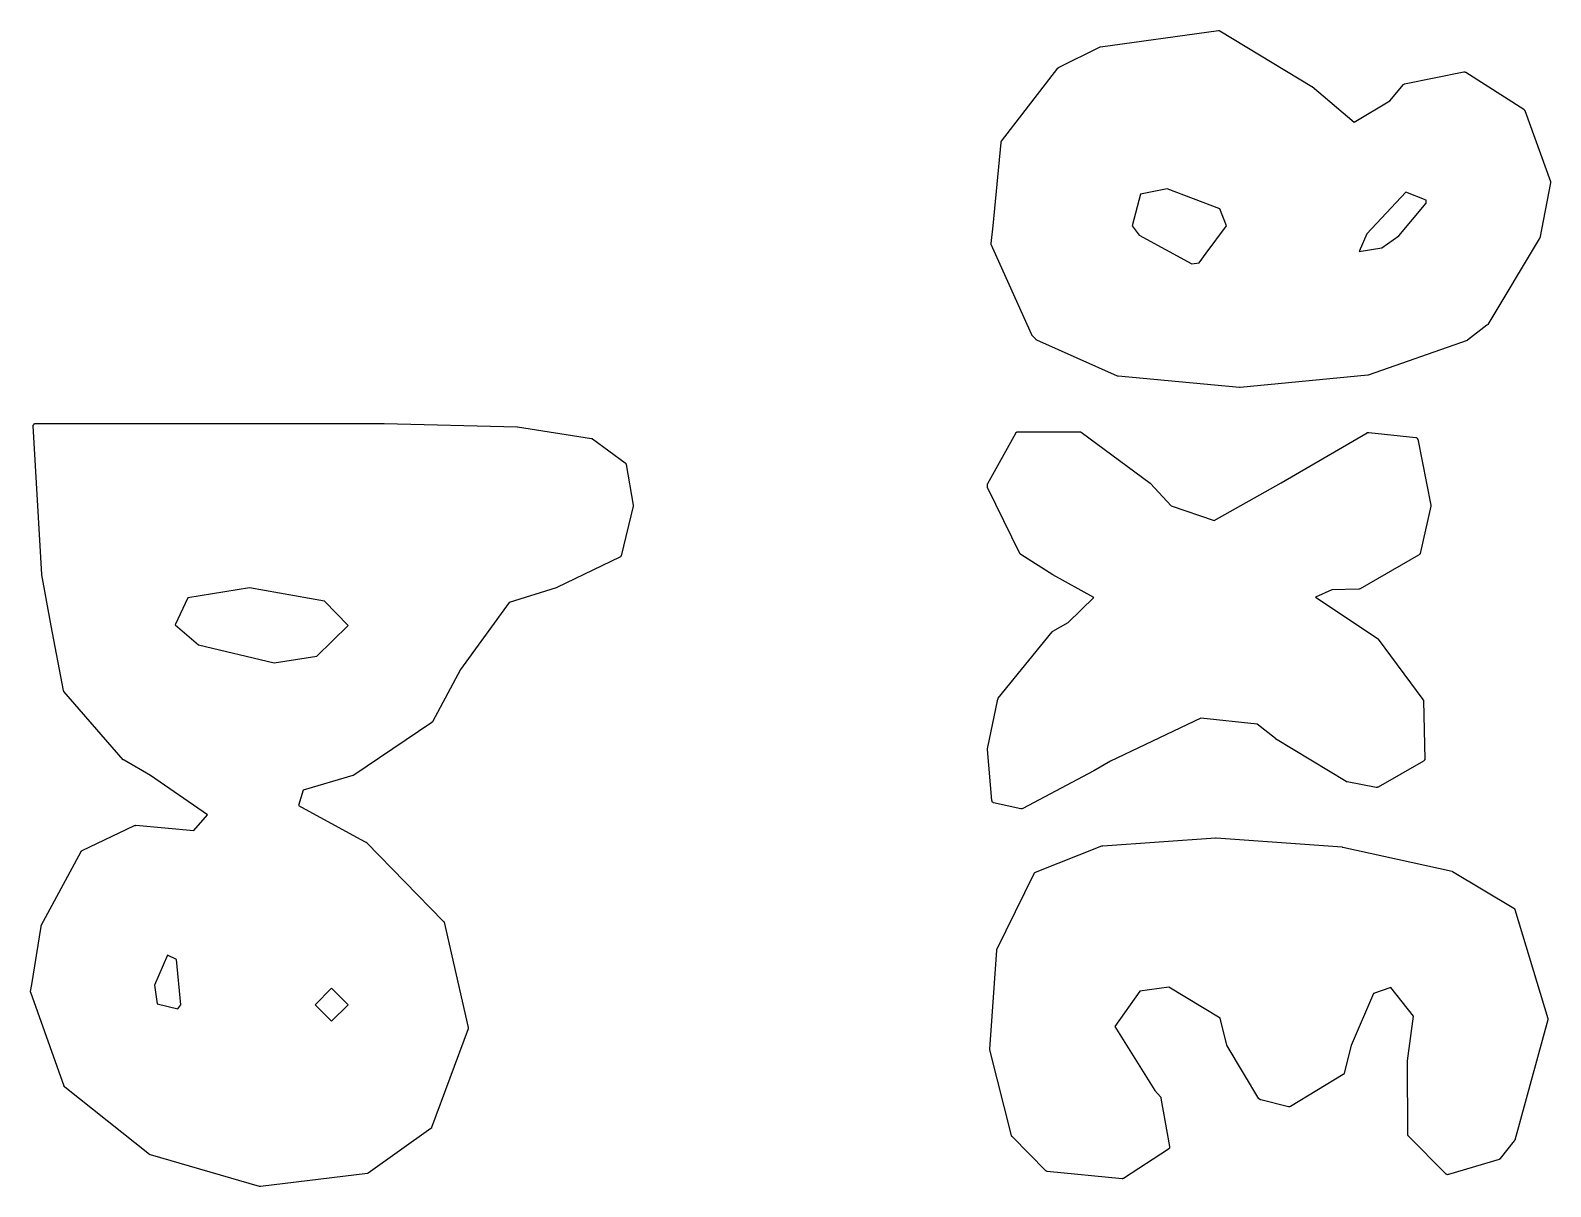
# Model space of a CAD drawing. Extents: x 61 to 195, y -137 to -62.
# Drawn here: x 183.842 to 187.068, y -82.603 to -80.151 of the extents above; entities that cross this region are included whole.
import ezdxf

# ---------------------------------------------------------------- set-up
doc = ezdxf.new("R2010")
doc.units = 0
doc.header["$MEASUREMENT"] = 0
doc.layers.add('BLACK', color=7, linetype='CONTINUOUS')

msp = doc.modelspace()

# ---------------------------------------------------------------- linework, layer by layer
at = {"layer": 'BLACK', "linetype": 'CONTINUOUS'}
for p, q in [((186.113, -80.1852), (186.363, -80.1507)), ((186.363, -80.1507), (186.364, -80.1507)), ((186.363, -80.1507), (186.363, -80.1507)), ((186.364, -80.1507), (186.364, -80.1508)), ((186.364, -80.1508), (186.364, -80.1508)), ((186.364, -80.1508), (186.365, -80.1511)), ((186.365, -80.1511), (186.366, -80.1514)), ((186.366, -80.1514), (186.561, -80.2694)), ((186.024, -80.2296), (186.112, -80.1857)), ((186.112, -80.1857), (186.113, -80.1854)), ((186.113, -80.1854), (186.113, -80.1852)), ((186.023, -80.2299), (186.024, -80.2298)), ((186.023, -80.2303), (186.023, -80.2299)), ((186.023, -80.2307), (186.023, -80.2303)), ((186.024, -80.2298), (186.024, -80.2296)), ((185.903, -80.3855), (186.022, -80.2311)), ((186.022, -80.2309), (186.023, -80.2307)), ((186.022, -80.2311), (186.022, -80.2309)), ((186.758, -80.2641), (186.884, -80.2383)), ((186.884, -80.2383), (186.884, -80.2382)), ((186.884, -80.2382), (186.885, -80.2383)), ((186.884, -80.2383), (186.884, -80.2383)), ((186.885, -80.2383), (186.886, -80.2383)), ((186.886, -80.2383), (186.886, -80.2383)), ((186.886, -80.2383), (186.886, -80.2383)), ((186.886, -80.2383), (186.887, -80.2386)), ((186.887, -80.2386), (186.887, -80.2388)), ((186.887, -80.2388), (186.887, -80.2389)), ((186.887, -80.2389), (186.888, -80.239)), ((186.888, -80.239), (187.011, -80.3179)), ((186.561, -80.2694), (186.562, -80.2697)), ((186.562, -80.2697), (186.562, -80.2699)), ((186.562, -80.2699), (186.651, -80.3454)), ((186.727, -80.2998), (186.756, -80.2657)), ((186.756, -80.2652), (186.757, -80.2647)), ((186.756, -80.2657), (186.756, -80.2652)), ((186.757, -80.2646), (186.758, -80.2643)), ((186.757, -80.2647), (186.757, -80.2646)), ((186.757, -80.2647), (186.757, -80.2647)), ((186.758, -80.2643), (186.758, -80.2641)), ((186.651, -80.3454), (186.727, -80.2998)), ((187.011, -80.3179), (187.011, -80.3184)), ((187.011, -80.3184), (187.012, -80.3188)), ((187.012, -80.3188), (187.012, -80.3189)), ((187.012, -80.3189), (187.012, -80.319)), ((187.012, -80.319), (187.012, -80.3197)), ((187.012, -80.3197), (187.013, -80.3203)), ((187.013, -80.3203), (187.068, -80.4709)), ((185.885, -80.5655), (185.902, -80.3881)), ((185.902, -80.386), (185.903, -80.3855)), ((185.902, -80.3864), (185.902, -80.386)), ((185.902, -80.3868), (185.902, -80.3864)), ((185.902, -80.3871), (185.902, -80.3868)), ((185.902, -80.3876), (185.902, -80.3871)), ((185.902, -80.3881), (185.902, -80.3876)), ((186.254, -80.4865), (186.198, -80.4978)), ((186.366, -80.5294), (186.254, -80.4865)), ((187.068, -80.4736), (187.045, -80.5913)), ((187.068, -80.4709), (187.068, -80.4714)), ((187.068, -80.4714), (187.068, -80.4719)), ((187.068, -80.4719), (187.068, -80.4722)), ((187.068, -80.4722), (187.068, -80.4726)), ((187.068, -80.4726), (187.068, -80.4731)), ((187.068, -80.4731), (187.068, -80.4736)), ((186.198, -80.4978), (186.18, -80.5649)), ((186.761, -80.4941), (186.678, -80.5819)), ((186.746, -80.5866), (186.804, -80.517)), ((186.804, -80.5104), (186.761, -80.4941)), ((186.804, -80.517), (186.804, -80.5104)), ((186.38, -80.5653), (186.366, -80.5294)), ((185.881, -80.6023), (185.885, -80.5655)), ((185.885, -80.5655), (185.885, -80.5655)), ((186.18, -80.5649), (186.195, -80.5852)), ((186.195, -80.5852), (186.307, -80.6455)), ((186.337, -80.6234), (186.38, -80.5653)), ((186.678, -80.5819), (186.662, -80.6199)), ((185.881, -80.6027), (185.881, -80.6023)), ((185.881, -80.6031), (185.881, -80.6027)), ((185.881, -80.6036), (185.881, -80.6031)), ((185.881, -80.604), (185.881, -80.6036)), ((185.881, -80.6044), (185.881, -80.604)), ((185.881, -80.6048), (185.881, -80.6044)), ((185.967, -80.7965), (185.881, -80.6048)), ((186.662, -80.6199), (186.71, -80.6117)), ((186.71, -80.6117), (186.746, -80.5866)), ((187.044, -80.5929), (186.935, -80.7742)), ((187.045, -80.5913), (187.044, -80.5921)), ((187.044, -80.5921), (187.044, -80.5929)), ((186.307, -80.6455), (186.322, -80.6436)), ((186.322, -80.6436), (186.337, -80.6234)), ((186.337, -80.6234), (186.337, -80.6234)), ((186.933, -80.7756), (186.892, -80.8075)), ((186.934, -80.7749), (186.933, -80.7755)), ((186.933, -80.7755), (186.933, -80.7755)), ((186.933, -80.7755), (186.933, -80.7756)), ((186.935, -80.7743), (186.934, -80.7749)), ((186.935, -80.7742), (186.935, -80.7742)), ((186.935, -80.7742), (186.935, -80.7743)), ((185.967, -80.7971), (185.967, -80.7965)), ((185.968, -80.7979), (185.967, -80.7971)), ((185.976, -80.8065), (185.968, -80.7979)), ((185.976, -80.8066), (185.976, -80.8065)), ((185.976, -80.8067), (185.976, -80.8066)), ((185.977, -80.8071), (185.976, -80.8067)), ((185.977, -80.8076), (185.977, -80.8071)), ((185.978, -80.8076), (185.977, -80.8076)), ((185.977, -80.8076), (185.977, -80.8076)), ((186.149, -80.8839), (185.978, -80.8076)), ((186.891, -80.8083), (186.681, -80.8818)), ((186.892, -80.8075), (186.891, -80.8079)), ((186.891, -80.8079), (186.891, -80.8083)), ((186.149, -80.8841), (186.149, -80.8839)), ((186.15, -80.8843), (186.149, -80.8841)), ((186.408, -80.9082), (186.15, -80.8843)), ((186.68, -80.8821), (186.409, -80.9082)), ((186.681, -80.8818), (186.68, -80.8819)), ((186.68, -80.8819), (186.68, -80.8821)), ((186.409, -80.9082), (186.408, -80.9081)), ((186.408, -80.9081), (186.408, -80.9082)), ((183.848, -80.9879), (183.849, -80.9874)), ((183.848, -80.9882), (183.848, -80.9879)), ((183.848, -80.9885), (183.848, -80.9882)), ((183.848, -80.989), (183.848, -80.9885)), ((183.848, -80.9896), (183.848, -80.989)), ((183.866, -81.3047), (183.848, -80.9896)), ((183.849, -80.9863), (183.85, -80.9859)), ((183.849, -80.9866), (183.849, -80.9863)), ((183.849, -80.9868), (183.849, -80.9866)), ((183.849, -80.9874), (183.849, -80.9868)), ((183.85, -80.9851), (183.851, -80.9849)), ((183.85, -80.9854), (183.85, -80.9851)), ((183.85, -80.9855), (183.85, -80.9854)), ((183.85, -80.9859), (183.85, -80.9855)), ((183.851, -80.9849), (183.851, -80.9846)), ((183.851, -80.9846), (183.852, -80.9846)), ((183.852, -80.9845), (183.853, -80.9844)), ((183.852, -80.9846), (183.852, -80.9845)), ((183.853, -80.9844), (183.853, -80.9843)), ((183.853, -80.9843), (184.485, -80.9843)), ((184.485, -80.9843), (184.485, -80.9843)), ((184.485, -80.9843), (184.593, -80.9846)), ((184.485, -80.9843), (184.485, -80.9843)), ((184.593, -80.9846), (184.593, -80.9846)), ((184.593, -80.9846), (184.593, -80.9846)), ((184.593, -80.9846), (184.875, -80.9918)), ((184.875, -80.9918), (184.875, -80.9918)), ((184.875, -80.9918), (184.876, -80.9918)), ((184.876, -80.9918), (185.033, -81.0161)), ((185.874, -81.1117), (185.933, -81.0046)), ((185.933, -81.0045), (185.934, -81.0038)), ((185.933, -81.0046), (185.933, -81.0045)), ((185.933, -81.0045), (185.933, -81.0045)), ((185.934, -81.0031), (185.935, -81.0027)), ((185.934, -81.0032), (185.934, -81.0031)), ((185.934, -81.0038), (185.934, -81.0032)), ((185.934, -81.0032), (185.934, -81.0032)), ((185.935, -81.0027), (185.936, -81.0023)), ((185.936, -81.0021), (185.937, -81.002)), ((185.936, -81.0023), (185.936, -81.0021)), ((185.936, -81.0023), (185.936, -81.0023)), ((185.936, -81.0023), (185.936, -81.0023)), ((185.937, -81.002), (185.937, -81.002)), ((185.937, -81.002), (185.937, -81.002)), ((185.937, -81.002), (186.069, -81.002)), ((186.069, -81.002), (186.07, -81.0021)), ((186.07, -81.0021), (186.07, -81.0022)), ((186.07, -81.0022), (186.071, -81.0022)), ((186.071, -81.0022), (186.071, -81.0023)), ((186.071, -81.0023), (186.071, -81.0026)), ((186.071, -81.0026), (186.072, -81.0029)), ((186.072, -81.0029), (186.218, -81.1108)), ((186.496, -81.1104), (186.679, -81.0039)), ((186.679, -81.0037), (186.68, -81.0034)), ((186.679, -81.0039), (186.679, -81.0037)), ((186.68, -81.0034), (186.68, -81.0033)), ((186.68, -81.0033), (186.681, -81.0033)), ((186.68, -81.0034), (186.68, -81.0034)), ((186.681, -81.0033), (186.682, -81.0033)), ((186.682, -81.0033), (186.782, -81.0139)), ((185.033, -81.0161), (185.033, -81.0162)), ((185.033, -81.0162), (185.034, -81.0163)), ((185.034, -81.0163), (185.034, -81.0165)), ((185.034, -81.0165), (185.035, -81.0167)), ((185.035, -81.0167), (185.035, -81.0169)), ((185.035, -81.0169), (185.035, -81.0171)), ((185.035, -81.0171), (185.104, -81.0679)), ((186.782, -81.0139), (186.782, -81.0141)), ((186.782, -81.0141), (186.783, -81.0142)), ((186.783, -81.0142), (186.783, -81.0143)), ((186.783, -81.0143), (186.783, -81.0144)), ((186.783, -81.0144), (186.784, -81.0147)), ((186.784, -81.0147), (186.784, -81.015)), ((186.784, -81.015), (186.784, -81.0152)), ((186.784, -81.0152), (186.785, -81.0154)), ((186.785, -81.0154), (186.785, -81.0159)), ((186.785, -81.0159), (186.785, -81.0163)), ((186.785, -81.0163), (186.785, -81.0166)), ((186.785, -81.0166), (186.786, -81.0169)), ((186.786, -81.0169), (186.786, -81.0174)), ((186.786, -81.0174), (186.786, -81.0179)), ((186.786, -81.0179), (186.814, -81.1577)), ((185.104, -81.0679), (185.104, -81.068)), ((185.104, -81.068), (185.104, -81.0681)), ((185.104, -81.0681), (185.105, -81.0686)), ((185.105, -81.0686), (185.105, -81.0691)), ((185.105, -81.0691), (185.105, -81.0693)), ((185.105, -81.0693), (185.105, -81.0694)), ((185.105, -81.0694), (185.106, -81.0701)), ((185.106, -81.0701), (185.106, -81.0707)), ((185.106, -81.0707), (185.106, -81.0709)), ((185.106, -81.0709), (185.106, -81.071)), ((185.106, -81.071), (185.121, -81.1578)), ((185.873, -81.1124), (185.874, -81.112)), ((185.873, -81.1129), (185.873, -81.1124)), ((185.873, -81.1133), (185.873, -81.1129)), ((185.873, -81.1137), (185.873, -81.1133)), ((185.873, -81.1141), (185.873, -81.1137)), ((185.873, -81.1189), (185.873, -81.1141)), ((185.873, -81.1192), (185.873, -81.1189)), ((185.873, -81.1195), (185.873, -81.1192)), ((185.873, -81.1201), (185.873, -81.1195)), ((185.873, -81.1206), (185.873, -81.1201)), ((185.873, -81.1209), (185.873, -81.1206)), ((185.874, -81.1212), (185.873, -81.1209)), ((185.874, -81.112), (185.874, -81.1117)), ((185.942, -81.2602), (185.874, -81.1212)), ((186.218, -81.1108), (186.219, -81.1111)), ((186.219, -81.1111), (186.219, -81.1114)), ((186.219, -81.1114), (186.263, -81.1591)), ((186.354, -81.1898), (186.496, -81.1104)), ((186.496, -81.1104), (186.496, -81.1104)), ((185.121, -81.1598), (185.096, -81.2647)), ((185.121, -81.1578), (185.121, -81.158)), ((185.121, -81.158), (185.121, -81.1581)), ((185.121, -81.1581), (185.121, -81.1588)), ((185.121, -81.1588), (185.121, -81.1595)), ((185.121, -81.1595), (185.121, -81.1597)), ((185.121, -81.1597), (185.121, -81.1598)), ((186.263, -81.1591), (186.354, -81.1898)), ((186.814, -81.1598), (186.791, -81.2602)), ((186.814, -81.1577), (186.814, -81.1579)), ((186.814, -81.1579), (186.814, -81.1581)), ((186.814, -81.1581), (186.814, -81.1587)), ((186.814, -81.1587), (186.814, -81.1594)), ((186.814, -81.1594), (186.814, -81.1596)), ((186.814, -81.1596), (186.814, -81.1598)), ((185.943, -81.2606), (185.942, -81.2602)), ((185.943, -81.261), (185.943, -81.2606)), ((185.943, -81.2613), (185.943, -81.261)), ((185.943, -81.2616), (185.943, -81.2613)), ((185.944, -81.2619), (185.943, -81.2616)), ((185.944, -81.2622), (185.944, -81.2619)), ((186.012, -81.3052), (185.944, -81.2622)), ((186.79, -81.2623), (186.789, -81.2626)), ((186.789, -81.2626), (186.789, -81.263)), ((186.791, -81.2608), (186.79, -81.2612)), ((186.79, -81.2612), (186.79, -81.2618)), ((186.79, -81.2618), (186.79, -81.262)), ((186.79, -81.262), (186.79, -81.2623)), ((186.791, -81.2602), (186.791, -81.2605)), ((186.791, -81.2605), (186.791, -81.2608)), ((185.093, -81.268), (184.959, -81.3325)), ((185.094, -81.2675), (185.093, -81.2677)), ((185.093, -81.2677), (185.093, -81.268)), ((185.095, -81.2666), (185.094, -81.267)), ((185.094, -81.267), (185.094, -81.2672)), ((185.094, -81.2672), (185.094, -81.2675)), ((185.096, -81.2647), (185.095, -81.2651)), ((185.095, -81.2651), (185.095, -81.2656)), ((185.095, -81.2656), (185.095, -81.2659)), ((185.095, -81.2659), (185.095, -81.2663)), ((185.095, -81.2663), (185.095, -81.2666)), ((186.788, -81.2634), (186.664, -81.3349)), ((186.789, -81.2632), (186.788, -81.2634)), ((186.789, -81.263), (186.789, -81.2632)), ((183.866, -81.3051), (183.866, -81.3047)), ((183.866, -81.3054), (183.866, -81.3051)), ((183.886, -81.4136), (183.866, -81.3054)), ((186.012, -81.3053), (186.012, -81.3052)), ((186.012, -81.3052), (186.012, -81.3052)), ((186.099, -81.3531), (186.012, -81.3053)), ((184.176, -81.3544), (184.149, -81.4113)), ((184.307, -81.3331), (184.176, -81.3544)), ((184.466, -81.361), (184.307, -81.3331)), ((184.958, -81.3328), (184.858, -81.3642)), ((184.959, -81.3325), (184.958, -81.3326)), ((184.958, -81.3326), (184.958, -81.3328)), ((186.044, -81.4065), (186.099, -81.3531)), ((186.604, -81.3372), (186.569, -81.3526)), ((186.569, -81.3526), (186.664, -81.4153)), ((186.661, -81.3356), (186.604, -81.3372)), ((186.662, -81.3355), (186.661, -81.3356)), ((186.663, -81.3353), (186.662, -81.3355)), ((186.662, -81.3355), (186.662, -81.3355)), ((186.664, -81.3349), (186.663, -81.335)), ((186.663, -81.335), (186.663, -81.3352)), ((186.663, -81.3352), (186.663, -81.3353)), ((184.516, -81.4126), (184.466, -81.361)), ((184.858, -81.3642), (184.755, -81.5063)), ((183.912, -81.5504), (183.886, -81.4136)), ((184.149, -81.4113), (184.199, -81.4539)), ((184.45, -81.4775), (184.516, -81.4126)), ((186.012, -81.4251), (186.044, -81.4065)), ((186.664, -81.4153), (186.664, -81.4153)), ((186.664, -81.4153), (186.664, -81.4153)), ((186.664, -81.4153), (186.701, -81.4405)), ((184.199, -81.4539), (184.359, -81.4922)), ((185.896, -81.5672), (186.01, -81.4263)), ((186.01, -81.4263), (186.011, -81.4257)), ((186.01, -81.4263), (186.01, -81.4263)), ((186.01, -81.4263), (186.01, -81.4263)), ((186.011, -81.4257), (186.012, -81.4252)), ((186.012, -81.4252), (186.012, -81.4251)), ((186.012, -81.4252), (186.012, -81.4252)), ((186.701, -81.4405), (186.702, -81.4411)), ((186.702, -81.4411), (186.702, -81.4417)), ((186.702, -81.4417), (186.797, -81.5698)), ((184.359, -81.4922), (184.45, -81.4775)), ((184.755, -81.5063), (184.695, -81.6168)), ((183.912, -81.5508), (183.912, -81.5504)), ((183.912, -81.5512), (183.912, -81.5508)), ((183.913, -81.5516), (183.912, -81.5512)), ((183.913, -81.552), (183.913, -81.5516)), ((183.913, -81.5523), (183.913, -81.552)), ((183.913, -81.5527), (183.913, -81.5523)), ((184.039, -81.6974), (183.913, -81.5527)), ((185.873, -81.6746), (185.895, -81.5693)), ((185.895, -81.5693), (185.896, -81.569)), ((185.896, -81.5675), (185.896, -81.5672)), ((185.896, -81.5677), (185.896, -81.5675)), ((185.896, -81.5682), (185.896, -81.5677)), ((185.896, -81.5687), (185.896, -81.5682)), ((185.896, -81.569), (185.896, -81.5687)), ((186.797, -81.5698), (186.797, -81.5704)), ((186.797, -81.5704), (186.798, -81.571)), ((186.798, -81.571), (186.798, -81.5712)), ((186.798, -81.5712), (186.798, -81.5713)), ((186.798, -81.5713), (186.798, -81.572)), ((186.798, -81.572), (186.798, -81.5727)), ((186.798, -81.5727), (186.801, -81.696)), ((184.695, -81.6174), (184.694, -81.6178)), ((184.695, -81.6168), (184.695, -81.6171)), ((184.695, -81.6171), (184.695, -81.6174)), ((186.326, -81.6091), (186.134, -81.7004)), ((186.445, -81.6218), (186.326, -81.6091)), ((184.694, -81.6186), (184.528, -81.7305)), ((184.694, -81.6178), (184.694, -81.6182)), ((184.694, -81.6182), (184.694, -81.6184)), ((184.694, -81.6184), (184.694, -81.6186)), ((186.484, -81.6528), (186.445, -81.6218)), ((185.873, -81.6754), (185.873, -81.6746)), ((185.873, -81.6761), (185.873, -81.6754)), ((185.882, -81.7843), (185.873, -81.6761)), ((186.484, -81.653), (186.484, -81.6528)), ((186.484, -81.6532), (186.484, -81.653)), ((186.634, -81.744), (186.484, -81.6532)), ((184.04, -81.6979), (184.039, -81.6974)), ((184.041, -81.6985), (184.04, -81.6979)), ((184.097, -81.7308), (184.041, -81.6985)), ((186.134, -81.7004), (186.099, -81.721)), ((186.798, -81.7005), (186.702, -81.7557)), ((186.799, -81.6999), (186.798, -81.7004)), ((186.798, -81.7004), (186.798, -81.7004)), ((186.798, -81.7004), (186.798, -81.7005)), ((186.8, -81.6994), (186.799, -81.6999)), ((186.801, -81.6979), (186.8, -81.6986)), ((186.8, -81.6986), (186.8, -81.6993)), ((186.8, -81.6993), (186.8, -81.6993)), ((186.8, -81.6993), (186.8, -81.6994)), ((186.801, -81.696), (186.801, -81.6961)), ((186.801, -81.6961), (186.801, -81.6961)), ((186.801, -81.6961), (186.801, -81.6969)), ((186.801, -81.6969), (186.801, -81.6977)), ((186.801, -81.6977), (186.801, -81.6978)), ((186.801, -81.6978), (186.801, -81.6979)), ((184.218, -81.8143), (184.097, -81.7308)), ((184.526, -81.7312), (184.421, -81.7619)), ((184.527, -81.7308), (184.526, -81.7312)), ((184.528, -81.7305), (184.527, -81.7308)), ((186.099, -81.7211), (185.948, -81.8008)), ((186.099, -81.721), (186.099, -81.721)), ((186.099, -81.721), (186.099, -81.7211)), ((186.635, -81.7443), (186.634, -81.744)), ((186.634, -81.744), (186.634, -81.744)), ((186.634, -81.744), (186.634, -81.744)), ((186.636, -81.7446), (186.635, -81.7443)), ((186.698, -81.7562), (186.636, -81.7446)), ((186.636, -81.7446), (186.636, -81.7446)), ((186.636, -81.7446), (186.636, -81.7446)), ((184.421, -81.7619), (184.411, -81.7943)), ((186.698, -81.7563), (186.698, -81.7562)), ((186.698, -81.7562), (186.698, -81.7562)), ((186.699, -81.7563), (186.698, -81.7563)), ((186.7, -81.7563), (186.699, -81.7563)), ((186.701, -81.756), (186.7, -81.7563)), ((186.7, -81.7563), (186.7, -81.7563)), ((186.7, -81.7563), (186.7, -81.7563)), ((186.702, -81.7557), (186.701, -81.756)), ((186.702, -81.7557), (186.702, -81.7557)), ((186.702, -81.7557), (186.702, -81.7557)), ((184.411, -81.7943), (184.542, -81.8659)), ((185.883, -81.7849), (185.882, -81.7843)), ((185.883, -81.7854), (185.883, -81.7849)), ((185.883, -81.7857), (185.883, -81.7854)), ((185.883, -81.786), (185.883, -81.7857)), ((185.883, -81.7865), (185.883, -81.786)), ((185.883, -81.787), (185.883, -81.7865)), ((185.884, -81.7872), (185.883, -81.787)), ((185.884, -81.7874), (185.884, -81.7872)), ((185.884, -81.7878), (185.884, -81.7874)), ((185.885, -81.7881), (185.884, -81.7878)), ((185.885, -81.7883), (185.885, -81.7881)), ((185.885, -81.7884), (185.885, -81.7883)), ((185.886, -81.7886), (185.885, -81.7884)), ((185.886, -81.7888), (185.886, -81.7886)), ((185.944, -81.8013), (185.886, -81.7888)), ((185.946, -81.8013), (185.944, -81.8013)), ((185.948, -81.8008), (185.946, -81.8013)), ((183.952, -81.8898), (184.063, -81.837)), ((184.063, -81.837), (184.064, -81.8369)), ((184.064, -81.8369), (184.064, -81.8367)), ((184.064, -81.8367), (184.065, -81.8367)), ((184.065, -81.8367), (184.065, -81.8366)), ((184.065, -81.8366), (184.065, -81.8366)), ((184.065, -81.8366), (184.066, -81.8366)), ((184.066, -81.8366), (184.189, -81.8478)), ((184.189, -81.8478), (184.218, -81.8143)), ((184.542, -81.8659), (184.554, -81.872)), ((184.554, -81.872), (184.555, -81.8725)), ((184.555, -81.8725), (184.555, -81.8729)), ((184.555, -81.8729), (184.718, -82.04)), ((186.118, -81.8798), (186.357, -81.8628)), ((186.357, -81.8628), (186.357, -81.8629)), ((186.357, -81.8629), (186.358, -81.8628)), ((186.358, -81.8628), (186.626, -81.8825)), ((183.865, -82.0494), (183.95, -81.892)), ((183.95, -81.8914), (183.951, -81.8908)), ((183.95, -81.892), (183.95, -81.8914)), ((183.951, -81.8906), (183.952, -81.8902)), ((183.951, -81.8907), (183.951, -81.8906)), ((183.951, -81.8908), (183.951, -81.8907)), ((183.952, -81.8902), (183.952, -81.8898)), ((185.975, -81.9362), (186.116, -81.8801)), ((186.116, -81.8801), (186.117, -81.88)), ((186.117, -81.88), (186.118, -81.8798)), ((186.626, -81.8825), (186.626, -81.8826)), ((186.626, -81.8826), (186.627, -81.8826)), ((186.627, -81.8826), (186.859, -81.9339)), ((185.893, -82.0998), (185.972, -81.9386)), ((185.972, -81.9378), (185.973, -81.9372)), ((185.972, -81.9384), (185.972, -81.9378)), ((185.972, -81.9385), (185.972, -81.9384)), ((185.972, -81.9386), (185.972, -81.9385)), ((185.973, -81.9371), (185.974, -81.9367)), ((185.973, -81.9372), (185.973, -81.9371)), ((185.973, -81.9372), (185.973, -81.9372)), ((185.974, -81.9367), (185.974, -81.9362)), ((185.974, -81.9362), (185.974, -81.9362)), ((185.974, -81.9362), (185.975, -81.9362)), ((186.859, -81.9339), (186.859, -81.9342)), ((186.859, -81.9342), (186.86, -81.9345)), ((186.86, -81.9345), (186.99, -82.0125)), ((186.99, -82.0125), (186.99, -82.0126)), ((186.99, -82.0126), (186.99, -82.0126)), ((186.99, -82.0126), (186.991, -82.0131)), ((186.991, -82.0131), (186.991, -82.0136)), ((186.991, -82.0136), (186.991, -82.0137)), ((186.991, -82.0137), (186.992, -82.0138)), ((186.992, -82.0138), (186.992, -82.0145)), ((186.992, -82.0145), (186.992, -82.0152)), ((186.992, -82.0152), (186.992, -82.0153)), ((186.992, -82.0153), (186.992, -82.0153)), ((186.992, -82.0153), (187.062, -82.2463)), ((183.845, -82.1739), (183.865, -82.051)), ((183.865, -82.0502), (183.865, -82.0494)), ((183.865, -82.051), (183.865, -82.0502)), ((184.718, -82.04), (184.719, -82.0404)), ((184.719, -82.0404), (184.719, -82.0407)), ((184.719, -82.0407), (184.719, -82.0411)), ((184.719, -82.0411), (184.719, -82.0414)), ((184.719, -82.0414), (184.719, -82.0419)), ((184.719, -82.0419), (184.72, -82.0423)), ((184.72, -82.0423), (184.771, -82.2656)), ((185.878, -82.3111), (185.893, -82.1016)), ((185.893, -82.0999), (185.893, -82.0998)), ((185.893, -82.0998), (185.893, -82.0998)), ((185.893, -82.1007), (185.893, -82.0999)), ((185.893, -82.1014), (185.893, -82.1007)), ((185.893, -82.1015), (185.893, -82.1014)), ((185.893, -82.1016), (185.893, -82.1015)), ((184.133, -82.1119), (184.105, -82.1754)), ((184.152, -82.1214), (184.133, -82.1119)), ((184.161, -82.2171), (184.152, -82.1214)), ((183.842, -82.189), (183.845, -82.1739)), ((183.842, -82.1894), (183.842, -82.189)), ((183.842, -82.1898), (183.842, -82.1894)), ((183.842, -82.1902), (183.842, -82.1898)), ((183.842, -82.1907), (183.842, -82.1902)), ((183.843, -82.1911), (183.842, -82.1907)), ((183.843, -82.1915), (183.843, -82.1911)), ((183.914, -82.39), (183.843, -82.1915)), ((183.845, -82.1739), (183.845, -82.1739)), ((184.105, -82.1754), (184.111, -82.2154)), ((184.481, -82.1817), (184.446, -82.217)), ((184.516, -82.217), (184.481, -82.1817)), ((186.196, -82.1881), (186.143, -82.263)), ((186.258, -82.1799), (186.196, -82.1881)), ((186.367, -82.2457), (186.258, -82.1799)), ((186.692, -82.193), (186.645, -82.3033)), ((186.729, -82.1805), (186.692, -82.193)), ((186.777, -82.2416), (186.729, -82.1805)), ((184.111, -82.2154), (184.155, -82.2255)), ((184.155, -82.2255), (184.161, -82.2171)), ((184.446, -82.217), (184.481, -82.2523)), ((184.481, -82.2523), (184.516, -82.217)), ((186.381, -82.3029), (186.367, -82.2457)), ((186.764, -82.3362), (186.777, -82.2416)), ((187.062, -82.249), (186.992, -82.5043)), ((187.062, -82.2463), (187.062, -82.2468)), ((187.062, -82.2468), (187.062, -82.2473)), ((187.062, -82.2473), (187.062, -82.2476)), ((187.062, -82.2476), (187.062, -82.248)), ((187.062, -82.248), (187.062, -82.2485)), ((187.062, -82.2485), (187.062, -82.249)), ((184.771, -82.2685), (184.693, -82.4774)), ((184.771, -82.2656), (184.771, -82.2662)), ((184.771, -82.2662), (184.771, -82.2668)), ((184.771, -82.2668), (184.771, -82.2671)), ((184.771, -82.2671), (184.771, -82.2674)), ((184.771, -82.2674), (184.771, -82.2679)), ((184.771, -82.2679), (184.771, -82.2685)), ((186.143, -82.263), (186.228, -82.3991)), ((185.878, -82.3119), (185.878, -82.3111)), ((185.878, -82.3127), (185.878, -82.3119)), ((185.924, -82.4947), (185.878, -82.3127)), ((186.381, -82.3036), (186.381, -82.3029)), ((186.382, -82.3043), (186.381, -82.3036)), ((186.449, -82.4165), (186.382, -82.3043)), ((186.645, -82.3033), (186.63, -82.3621)), ((186.764, -82.3365), (186.764, -82.3362)), ((186.764, -82.3369), (186.764, -82.3365)), ((186.765, -82.4916), (186.764, -82.3369)), ((183.914, -82.3905), (183.914, -82.39)), ((183.914, -82.391), (183.914, -82.3905)), ((183.914, -82.3912), (183.914, -82.391)), ((183.915, -82.3916), (183.914, -82.3912)), ((183.915, -82.3919), (183.915, -82.3916)), ((183.915, -82.3923), (183.915, -82.3919)), ((186.628, -82.3652), (186.516, -82.4329)), ((186.629, -82.3645), (186.628, -82.3649)), ((186.628, -82.3649), (186.628, -82.365)), ((186.628, -82.365), (186.628, -82.3652)), ((186.63, -82.3631), (186.629, -82.3637)), ((186.629, -82.3637), (186.629, -82.3638)), ((186.629, -82.3638), (186.629, -82.364)), ((186.629, -82.364), (186.629, -82.3645)), ((186.63, -82.3621), (186.63, -82.3623)), ((186.63, -82.3623), (186.63, -82.3625)), ((186.63, -82.3625), (186.63, -82.3631)), ((184.095, -82.5347), (183.915, -82.3923)), ((186.228, -82.3991), (186.24, -82.4125)), ((186.24, -82.4125), (186.24, -82.4129)), ((186.24, -82.4129), (186.241, -82.4133)), ((186.241, -82.4133), (186.241, -82.4136)), ((186.241, -82.4136), (186.241, -82.4139)), ((186.241, -82.4139), (186.241, -82.4144)), ((186.241, -82.4144), (186.241, -82.415)), ((186.241, -82.415), (186.259, -82.5181)), ((186.45, -82.4167), (186.449, -82.4165)), ((186.45, -82.4169), (186.45, -82.4167)), ((186.45, -82.4173), (186.45, -82.4169)), ((186.451, -82.4178), (186.45, -82.4173)), ((186.451, -82.4179), (186.451, -82.4178)), ((186.451, -82.4181), (186.451, -82.4179)), ((186.452, -82.4183), (186.451, -82.4181)), ((186.452, -82.4186), (186.452, -82.4183)), ((186.452, -82.4187), (186.452, -82.4186)), ((186.453, -82.4188), (186.452, -82.4187)), ((186.512, -82.4335), (186.453, -82.4188)), ((186.512, -82.4336), (186.512, -82.4335)), ((186.512, -82.4335), (186.512, -82.4335)), ((186.513, -82.4336), (186.512, -82.4336)), ((186.514, -82.4336), (186.513, -82.4336)), ((186.515, -82.4333), (186.514, -82.4336)), ((186.514, -82.4336), (186.514, -82.4336)), ((186.514, -82.4336), (186.514, -82.4336)), ((186.516, -82.4329), (186.515, -82.433)), ((186.515, -82.433), (186.515, -82.4332)), ((186.515, -82.4332), (186.515, -82.4333)), ((184.692, -82.4797), (184.559, -82.5742)), ((184.693, -82.4789), (184.692, -82.4793)), ((184.692, -82.4793), (184.692, -82.4797)), ((184.693, -82.4774), (184.693, -82.4779)), ((184.693, -82.4779), (184.693, -82.4785)), ((184.693, -82.4785), (184.693, -82.4787)), ((184.693, -82.4787), (184.693, -82.4789)), ((185.924, -82.4951), (185.924, -82.4947)), ((185.925, -82.4956), (185.924, -82.4951)), ((185.925, -82.4959), (185.925, -82.4956)), ((185.925, -82.4963), (185.925, -82.4959)), ((185.925, -82.4966), (185.925, -82.4963)), ((185.926, -82.497), (185.925, -82.4966)), ((185.997, -82.5694), (185.926, -82.497)), ((186.259, -82.5181), (186.259, -82.5184)), ((186.259, -82.5184), (186.259, -82.5186)), ((186.259, -82.5186), (186.259, -82.5192)), ((186.259, -82.5192), (186.259, -82.5198)), ((186.259, -82.5198), (186.259, -82.5201)), ((186.259, -82.5201), (186.259, -82.5204)), ((186.259, -82.5204), (186.259, -82.5209)), ((186.259, -82.5209), (186.259, -82.5214)), ((186.765, -82.4918), (186.765, -82.4916)), ((186.765, -82.492), (186.765, -82.4918)), ((186.765, -82.4927), (186.765, -82.492)), ((186.765, -82.4933), (186.765, -82.4927)), ((186.765, -82.4935), (186.765, -82.4933)), ((186.765, -82.4937), (186.765, -82.4935)), ((186.766, -82.4942), (186.765, -82.4937)), ((186.766, -82.4948), (186.766, -82.4942)), ((186.766, -82.4949), (186.766, -82.4948)), ((186.766, -82.4951), (186.766, -82.4949)), ((186.846, -82.5761), (186.766, -82.4951)), ((186.991, -82.5061), (186.961, -82.5435)), ((186.992, -82.5046), (186.991, -82.5052)), ((186.991, -82.5052), (186.991, -82.5059)), ((186.991, -82.5059), (186.991, -82.506)), ((186.991, -82.506), (186.991, -82.5061)), ((186.992, -82.5043), (186.992, -82.5045)), ((186.992, -82.5045), (186.992, -82.5046)), ((184.095, -82.5348), (184.095, -82.5347)), ((184.096, -82.5352), (184.095, -82.5348)), ((184.095, -82.5348), (184.095, -82.5348)), ((184.097, -82.5355), (184.096, -82.5352)), ((184.097, -82.5356), (184.097, -82.5355)), ((184.097, -82.5355), (184.097, -82.5355)), ((184.328, -82.6026), (184.097, -82.5356)), ((186.257, -82.5231), (186.162, -82.5854)), ((186.258, -82.5228), (186.257, -82.5229)), ((186.257, -82.5229), (186.257, -82.5231)), ((186.259, -82.5214), (186.258, -82.5217)), ((186.258, -82.5217), (186.258, -82.5219)), ((186.258, -82.5219), (186.258, -82.5223)), ((186.258, -82.5223), (186.258, -82.5228)), ((186.959, -82.5452), (186.851, -82.5774)), ((186.96, -82.5446), (186.959, -82.5449)), ((186.959, -82.5449), (186.959, -82.5452)), ((186.961, -82.5439), (186.96, -82.5444)), ((186.96, -82.5444), (186.96, -82.5445)), ((186.96, -82.5445), (186.96, -82.5446)), ((186.961, -82.5435), (186.961, -82.5439)), ((184.557, -82.5751), (184.33, -82.6028)), ((184.558, -82.5749), (184.557, -82.575)), ((184.557, -82.575), (184.557, -82.5751)), ((184.559, -82.5746), (184.558, -82.5747)), ((184.558, -82.5747), (184.558, -82.5749)), ((184.559, -82.5742), (184.559, -82.5744)), ((184.559, -82.5744), (184.559, -82.5746)), ((185.998, -82.5698), (185.997, -82.5694)), ((185.999, -82.5703), (185.998, -82.5698)), ((185.999, -82.5704), (185.999, -82.5703)), ((185.999, -82.5703), (185.999, -82.5703)), ((186, -82.5706), (185.999, -82.5704)), ((186, -82.5708), (186, -82.5706)), ((186.159, -82.5862), (186, -82.5708)), ((186.162, -82.5854), (186.161, -82.5857)), ((186.846, -82.5762), (186.846, -82.5761)), ((186.846, -82.5763), (186.846, -82.5762)), ((186.847, -82.5767), (186.846, -82.5763)), ((186.847, -82.5771), (186.847, -82.5767)), ((186.848, -82.5772), (186.847, -82.5771)), ((186.848, -82.5774), (186.848, -82.5772)), ((186.848, -82.5772), (186.848, -82.5772)), ((186.849, -82.5776), (186.848, -82.5774)), ((186.85, -82.5775), (186.849, -82.5776)), ((186.849, -82.5776), (186.849, -82.5776)), ((186.849, -82.5776), (186.849, -82.5776)), ((186.851, -82.5775), (186.85, -82.5775)), ((186.851, -82.5774), (186.851, -82.5774)), ((186.851, -82.5774), (186.851, -82.5775)), ((184.329, -82.6027), (184.328, -82.6026)), ((184.328, -82.6026), (184.328, -82.6026)), ((184.33, -82.6028), (184.329, -82.6027)), ((184.329, -82.6027), (184.329, -82.6027)), ((184.33, -82.6028), (184.33, -82.6028)), ((184.33, -82.6028), (184.33, -82.6028)), ((186.16, -82.5861), (186.159, -82.5862)), ((186.161, -82.5857), (186.16, -82.586)), ((186.16, -82.586), (186.16, -82.586)), ((186.16, -82.586), (186.16, -82.586)), ((186.16, -82.586), (186.16, -82.5861))]:
    msp.add_line(p, q, dxfattribs=at)

doc.saveas('drawing.dxf')
